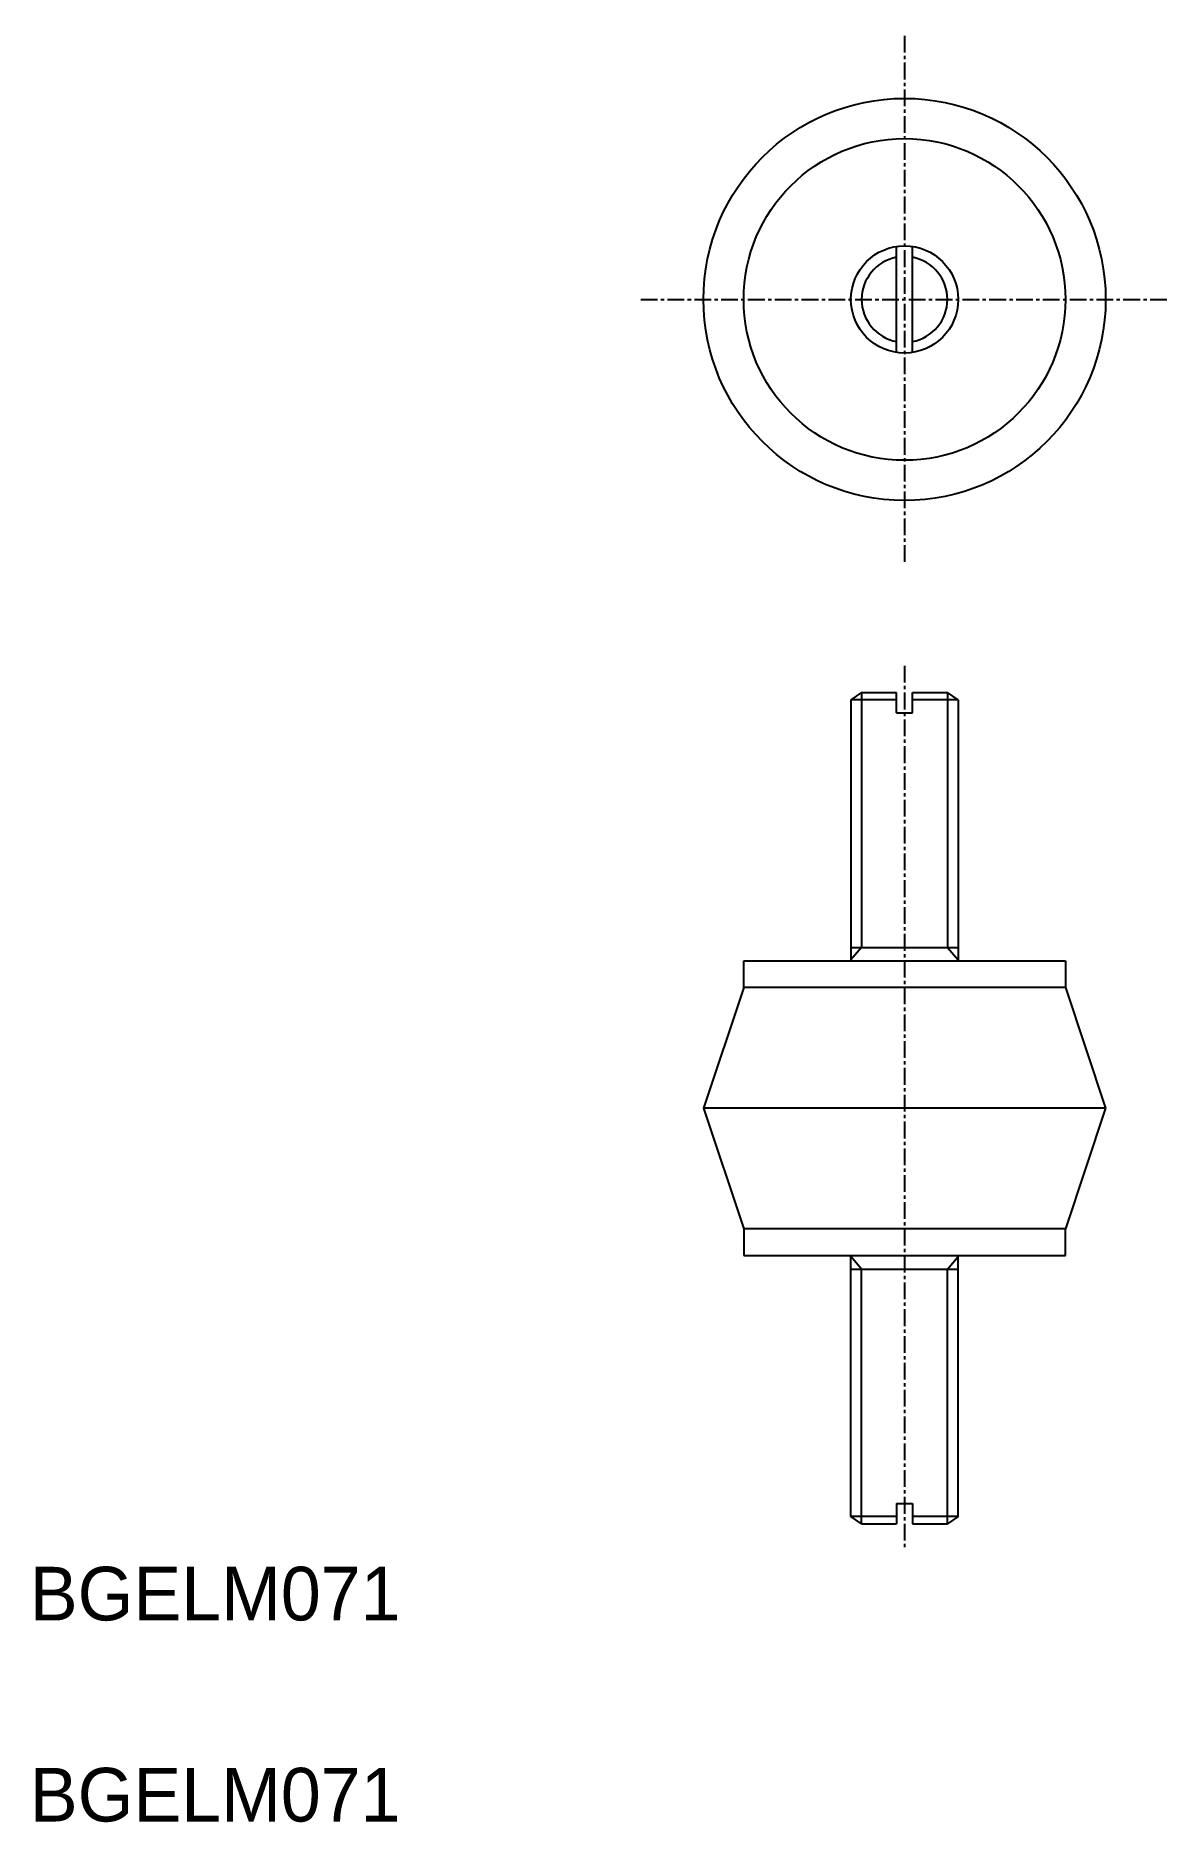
# Model space of a CAD drawing. Extents: x 10 to 95, y 10 to 143.
import ezdxf

# ---------------------------------------------------------------- set-up
doc = ezdxf.new("R2010")
doc.units = 0
doc.linetypes.add('CENTER', pattern=[2, 1.25, -0.25, 0.25, -0.25])
doc.layers.get('0').update_dxf_attribs({"linetype": 'CONTINUOUS'})
doc.layers.add('CENTER', color=1, linetype='CENTER')

msp = doc.modelspace()

# ---------------------------------------------------------------- linework, layer by layer
at = {"color": 7, "linetype": 'CONTINUOUS'}
for p, q in [((74.65, 119.58), (74.65, 127.49)), ((75.85, 119.58), (75.85, 127.49)), ((72.05, 94.21), (71.25, 93.67)), ((71.25, 93.67), (71.25, 74.21)), ((74.65, 93.67), (71.25, 93.67)), ((72.05, 94.21), (74.65, 94.21)), ((74.65, 92.71), (74.65, 94.21)), ((75.85, 94.21), (78.45, 94.21)), ((75.85, 92.71), (75.85, 94.21)), ((79.25, 93.67), (75.85, 93.67)), ((79.25, 93.67), (78.45, 94.21)), ((79.25, 93.67), (79.25, 74.21)), ((74.65, 92.71), (75.85, 92.71)), ((71.25, 75.21), (79.25, 75.21)), ((63.25, 74.21), (87.25, 74.21)), ((63.25, 72.21), (63.25, 74.21)), ((87.25, 74.21), (87.25, 72.21)), ((63.25, 72.21), (60.25, 63.21)), ((87.25, 72.21), (63.25, 72.21)), ((87.25, 72.21), (90.25, 63.21)), ((90.25, 63.21), (60.25, 63.21)), ((60.25, 63.21), (63.25, 54.21)), ((90.25, 63.21), (87.25, 54.21)), ((87.25, 54.21), (63.25, 54.21)), ((63.25, 54.21), (63.25, 52.21)), ((87.25, 52.21), (87.25, 54.21)), ((63.25, 52.21), (87.25, 52.21)), ((71.25, 32.75), (71.25, 52.21)), ((79.25, 32.75), (79.25, 52.21)), ((71.25, 51.21), (79.25, 51.21)), ((74.65, 33.71), (75.85, 33.71)), ((74.65, 33.71), (74.65, 32.21)), ((75.85, 33.71), (75.85, 32.21)), ((74.65, 32.75), (71.25, 32.75)), ((72.05, 32.21), (71.25, 32.75)), ((72.05, 32.21), (74.65, 32.21)), ((79.25, 32.75), (75.85, 32.75)), ((75.85, 32.21), (78.45, 32.21)), ((79.25, 32.75), (78.45, 32.21))]:
    msp.add_line(p, q, dxfattribs=at)
at = {"color": 3, "linetype": 'CONTINUOUS'}
for p, q in [((72.05, 94.21), (72.05, 75.21)), ((78.45, 94.21), (78.45, 75.21)), ((72.05, 75.21), (71.25, 74.27)), ((78.45, 75.21), (79.25, 74.27)), ((72.05, 51.21), (71.25, 52.15)), ((78.45, 51.21), (79.25, 52.15)), ((72.05, 32.21), (72.05, 51.21)), ((78.45, 32.21), (78.45, 51.21))]:
    msp.add_line(p, q, dxfattribs=at)
at = {"color": 7, "linetype": 'CONTINUOUS'}
for radius in [15, 12, 4]:
    msp.add_circle((75.25, 123.54), radius, dxfattribs=at)
at = {"color": 3, "linetype": 'CONTINUOUS'}
for start, end in [(100.8069, 259.1931), (280.8069, 79.1931)]:
    msp.add_arc((75.25, 123.54), 3.2, start, end, dxfattribs=at)
at = {"layer": 'CENTER', "color": 1, "linetype": 'CENTER'}
for p, q in [((75.25, 143.21), (75.25, 103.86)), ((55.57, 123.54), (94.92, 123.54)), ((75.25, 96.21), (75.25, 30.21))]:
    msp.add_line(p, q, dxfattribs=at)

# ---------------------------------------------------------------- texts
at = {"color": 7, "linetype": 'CONTINUOUS'}
for p in [(10, 25), (10, 10)]:
    msp.add_text('BGELM071', height=4, dxfattribs=at).set_placement(p)

doc.saveas('drawing.dxf')
